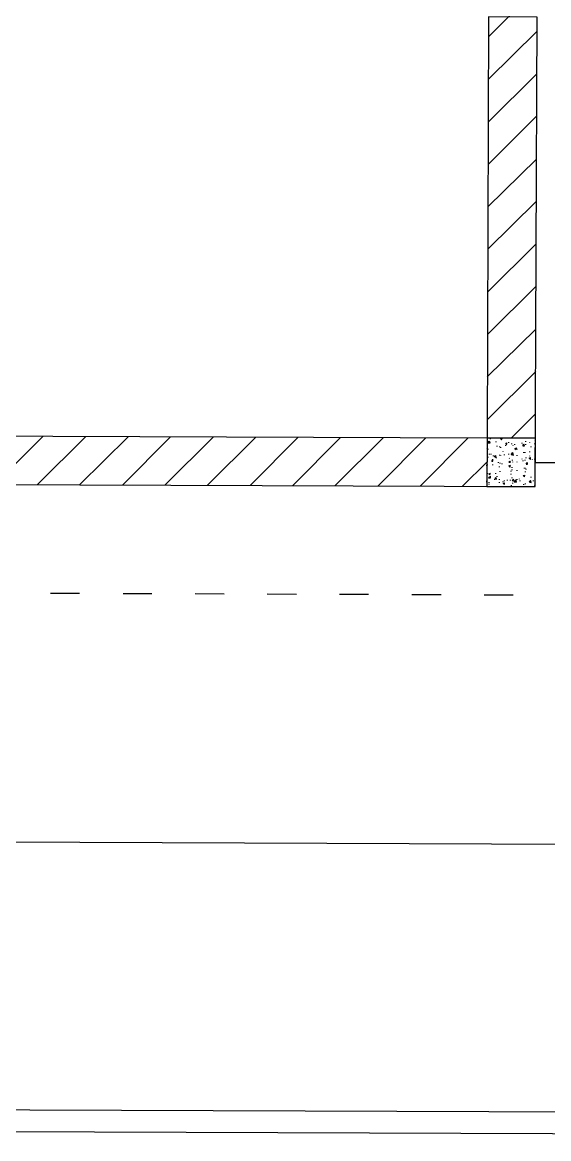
# Model space of a CAD drawing. Header units: millimetres. Extents: x -125 to 146, y -26 to 163.
# Drawn here: x 17.7 to 54.6, y -26.5 to 51.7 of the extents above; entities that cross this region are included whole.
import ezdxf
from ezdxf.xclip import XClip

# ---------------------------------------------------------------- set-up
doc = ezdxf.new("R2010")
doc.units = ezdxf.units.MM
doc.header["$MEASUREMENT"] = 0
doc.header["$XCLIPFRAME"] = 0
doc.layers.get('0').update_dxf_attribs({"color": 255, "linetype": 'CONTINUOUS'})

# ---------------------------------------------------------------- blocks, each defined once
blk = doc.blocks.new('MF3276_2')
at = {"color": 7, "linetype": 'Continuous', "lineweight": 25, "true_color": 0x000007}
blk.add_lwpolyline([(11.099, 269.319), (11.099, -7.784), (199.197, -7.784), (199.197, 269.319)], close=True, dxfattribs=at)

msp = doc.modelspace()

# ---------------------------------------------------------------- linework, layer by layer
at = {"color": 7, "linetype": 'Continuous', "lineweight": 30, "true_color": 0x000007}
for p, q in [((50.34, 47.746), (53.744, 51.083)), ((50.329, 44.735), (53.733, 48.114)), ((50.318, 41.766), (53.722, 45.146)), ((50.307, 38.798), (53.711, 42.135)), ((50.296, 35.829), (53.7, 39.166)), ((50.285, 32.818), (53.689, 36.198)), ((50.274, 29.85), (53.678, 33.232)), ((50.263, 26.884), (53.667, 30.221)), ((50.251, 23.873), (53.656, 27.252)), ((51.943, 22.594), (53.645, 24.283)), ((15.778, 19.336), (19.137, 22.715)), ((18.744, 19.325), (22.148, 22.704)), ((21.71, 19.314), (25.114, 22.693)), ((24.721, 19.302), (28.08, 22.682)), ((27.687, 19.292), (31.091, 22.671)), ((30.653, 19.281), (34.057, 22.66)), ((33.663, 19.269), (37.023, 22.649)), ((36.629, 19.258), (39.992, 22.638)), ((39.595, 19.247), (43, 22.627)), ((42.606, 19.236), (45.966, 22.616)), ((45.572, 19.225), (48.934, 22.605)), ((48.538, 19.214), (50.24, 20.904))]:
    msp.add_line(p, q, dxfattribs=at)
at = {"color": 1, "linetype": 'Continuous', "lineweight": 30, "true_color": 0x000001}
for p, q in [((50.33, 22.261), (50.415, 22.388)), ((50.33, 22.261), (50.457, 22.261)), ((50.373, 22.346), (50.373, 22.388)), ((50.457, 22.261), (50.415, 22.388)), ((50.5, 22.514), (50.501, 22.557)), ((50.881, 22.301), (50.881, 22.344)), ((50.964, 22.005), (50.964, 22.047)), ((51.136, 21.962), (51.136, 22.004)), ((51.181, 22.554), (51.308, 22.596)), ((51.181, 22.554), (51.265, 22.469)), ((51.221, 21.919), (51.221, 21.961)), ((51.265, 22.469), (51.308, 22.596)), ((51.265, 22.469), (51.265, 22.512)), ((51.56, 22.172), (51.645, 22.256)), ((51.56, 22.172), (51.645, 22.172)), ((51.56, 22.045), (51.56, 22.087)), ((51.645, 22.172), (51.645, 22.256)), ((51.772, 22.256), (51.772, 22.298)), ((51.983, 22.17), (51.984, 22.213)), ((52.068, 22.043), (52.068, 22.085)), ((52.194, 21.873), (52.321, 21.915)), ((52.195, 22.127), (52.195, 22.17)), ((52.278, 21.786), (52.321, 21.915)), ((52.703, 22.21), (52.703, 22.252)), ((52.745, 22.04), (52.83, 22.167)), ((52.745, 22.04), (52.872, 22.04)), ((52.872, 22.04), (52.83, 22.167)), ((52.957, 22.124), (52.957, 22.167)), ((52.958, 22.336), (52.958, 22.378)), ((53.256, 22.25), (53.257, 22.293)), ((53.34, 21.954), (53.34, 21.996)), ((53.595, 22.164), (53.595, 22.207)), ((53.596, 22.376), (53.638, 22.418)), ((53.596, 22.376), (53.638, 22.376)), ((50.243, 21.708), (50.286, 21.708)), ((50.244, 21.838), (50.286, 21.88)), ((50.286, 21.708), (50.286, 21.88)), ((50.326, 21.242), (50.327, 21.285)), ((50.328, 21.793), (50.329, 21.838)), ((50.412, 21.454), (50.412, 21.496)), ((50.539, 21.453), (50.539, 21.496)), ((50.708, 21.326), (50.708, 21.368)), ((50.75, 21.326), (50.877, 21.367)), ((50.75, 21.326), (50.834, 21.241)), ((50.834, 21.241), (50.877, 21.367)), ((50.919, 21.198), (50.919, 21.24)), ((51.134, 21.366), (51.134, 21.409)), ((51.218, 21.366), (51.219, 21.408)), ((51.389, 21.62), (51.389, 21.662)), ((51.473, 21.408), (51.473, 21.45)), ((51.769, 21.449), (51.769, 21.491)), ((51.81, 21.152), (51.811, 21.195)), ((51.938, 21.448), (52.066, 21.575)), ((51.938, 21.448), (52.108, 21.405)), ((52.108, 21.405), (52.066, 21.575)), ((52.066, 21.49), (52.066, 21.532)), ((52.194, 21.873), (52.278, 21.786)), ((52.361, 21.362), (52.362, 21.404)), ((52.363, 21.785), (52.363, 21.83)), ((52.699, 21.107), (52.699, 21.149)), ((52.828, 21.572), (52.828, 21.614)), ((52.913, 21.572), (52.913, 21.614)), ((52.996, 21.19), (52.996, 21.233)), ((53.21, 21.189), (53.295, 21.231)), ((53.21, 21.189), (53.295, 21.104)), ((53.253, 21.316), (53.253, 21.359)), ((53.254, 21.613), (53.254, 21.655)), ((53.295, 21.104), (53.295, 21.231)), ((53.591, 21.103), (53.591, 21.146)), ((50.24, 20.65), (50.24, 20.692)), ((50.282, 20.692), (50.282, 20.735)), ((50.579, 20.988), (50.665, 21.114)), ((50.579, 20.988), (50.664, 20.987)), ((50.663, 20.691), (50.663, 20.733)), ((50.664, 20.987), (50.665, 21.114)), ((51.047, 20.859), (51.047, 20.901)), ((51.131, 20.562), (51.131, 20.604)), ((51.174, 20.816), (51.174, 20.858)), ((51.301, 20.773), (51.301, 20.816)), ((51.766, 20.644), (51.893, 20.686)), ((51.766, 20.644), (51.851, 20.559)), ((51.767, 20.898), (51.852, 20.983)), ((51.767, 20.898), (51.894, 20.898)), ((51.851, 20.559), (51.893, 20.686)), ((51.894, 20.898), (51.852, 20.983)), ((52.019, 20.347), (52.019, 20.39)), ((52.02, 20.517), (52.02, 20.559)), ((52.022, 21.025), (52.022, 21.067)), ((52.063, 20.897), (52.064, 20.94)), ((52.358, 20.304), (52.358, 20.346)), ((52.36, 20.896), (52.36, 20.939)), ((52.783, 20.979), (52.784, 21.022)), ((52.866, 20.471), (52.866, 20.513)), ((52.909, 20.471), (52.909, 20.513)), ((52.911, 21.021), (52.911, 21.064)), ((52.993, 20.386), (52.993, 20.428)), ((52.994, 20.767), (53.079, 20.894)), ((52.994, 20.767), (53.079, 20.767)), ((53.079, 20.767), (53.079, 20.894)), ((53.421, 21.062), (53.422, 21.104)), ((50.235, 19.547), (50.236, 19.589)), ((50.28, 20.097), (50.28, 20.139)), ((50.363, 19.8), (50.491, 19.927)), ((50.363, 19.8), (50.49, 19.8)), ((50.364, 20.097), (50.492, 20.139)), ((50.364, 20.097), (50.449, 20.054)), ((50.449, 20.054), (50.492, 20.139)), ((50.49, 19.8), (50.491, 19.927)), ((50.786, 19.672), (50.786, 19.714)), ((50.787, 19.756), (50.872, 19.841)), ((50.787, 19.756), (50.913, 19.714)), ((50.872, 20.095), (50.873, 20.137)), ((50.913, 19.714), (50.872, 19.841)), ((50.956, 19.883), (50.957, 19.925)), ((51.128, 19.67), (51.128, 19.713)), ((51.172, 20.223), (51.172, 20.266)), ((51.466, 19.585), (51.466, 19.627)), ((51.678, 19.626), (51.678, 19.668)), ((51.889, 19.625), (51.89, 19.668)), ((51.933, 20.049), (51.933, 20.091)), ((51.934, 20.263), (51.934, 20.305)), ((52.016, 19.625), (52.101, 19.709)), ((52.016, 19.625), (52.101, 19.625)), ((52.017, 19.794), (52.017, 19.837)), ((52.101, 19.625), (52.101, 19.709)), ((52.143, 19.54), (52.271, 19.666)), ((52.312, 19.497), (52.271, 19.666)), ((52.355, 19.666), (52.355, 19.708)), ((52.525, 19.708), (52.525, 19.75)), ((52.567, 19.581), (52.567, 19.623)), ((52.78, 19.961), (52.907, 20.003)), ((52.78, 19.961), (52.864, 19.876)), ((52.864, 19.876), (52.907, 20.003)), ((52.864, 19.876), (52.864, 19.918)), ((52.95, 20.217), (52.95, 20.259)), ((53.204, 19.536), (53.289, 19.62)), ((53.331, 19.493), (53.289, 19.62)), ((53.332, 19.832), (53.332, 19.874)), ((53.501, 19.577), (53.501, 19.619)), ((53.629, 19.873), (53.629, 19.915)), ((50.235, 19.504), (50.235, 19.547)), ((50.404, 19.461), (50.405, 19.504)), ((50.404, 19.334), (50.404, 19.377)), ((51.127, 19.459), (51.127, 19.501)), ((51.381, 19.5), (51.381, 19.543)), ((51.381, 19.416), (51.465, 19.458)), ((51.381, 19.416), (51.465, 19.373)), ((51.465, 19.373), (51.465, 19.458)), ((51.973, 19.244), (51.973, 19.286)), ((52.058, 19.413), (52.058, 19.455)), ((52.143, 19.54), (52.312, 19.497)), ((52.82, 19.326), (52.82, 19.368)), ((52.947, 19.367), (52.947, 19.41)), ((53.204, 19.536), (53.331, 19.493)), ((53.584, 19.238), (53.584, 19.28))]:
    msp.add_line(p, q, dxfattribs=at)
at = {"color": 7, "linetype": 'Continuous', "lineweight": 25, "true_color": 0x000007}
for p, q in [((53.632, 20.892), (69.483, 20.833)), ((60.103, -5.89), (-13.773, -5.617))]:
    msp.add_line(p, q, dxfattribs=at)
at = {"color": 30, "linetype": 'Continuous', "lineweight": 30, "true_color": 0x00001e}
for p, q in [((19.689, 11.73), (21.724, 11.723)), ((24.777, 11.711), (26.769, 11.704)), ((29.82, 11.693), (31.855, 11.685)), ((34.863, 11.674), (36.898, 11.666)), ((39.909, 11.655), (41.941, 11.648)), ((44.994, 11.637), (47.028, 11.629)), ((50.037, 11.618), (52.071, 11.61))]:
    msp.add_line(p, q, dxfattribs=at)
at = {"color": 7, "linetype": 'Continuous', "lineweight": 25, "true_color": 0x000007}
msp.add_lwpolyline([(89.624, 160.306), (-122.507, 161.09), (-123.192, -23.953), (88.939, -24.737)], dxfattribs=at)
at = {"color": 7, "linetype": 'Continuous', "lineweight": 30, "true_color": 0x000007}
msp.add_lwpolyline([(53.755, 54.091), (51.756, 52.106), (50.351, 50.712)], dxfattribs=at)
msp.add_lwpolyline([(-92.899, 52.641), (-93.021, 19.738), (53.626, 19.196), (53.748, 52.099), (50.356, 52.111), (50.247, 22.6), (-89.619, 23.117), (-89.51, 52.629)], close=True, dxfattribs=at)
at = {"color": 1, "linetype": 'Continuous', "lineweight": 30, "true_color": 0x000001}
msp.add_lwpolyline([(50.234, 19.208), (53.626, 19.196), (53.639, 22.588), (50.247, 22.6)], close=True, dxfattribs=at)

# ---------------------------------------------------------------- block references
at = {"color": 7, "true_color": 0xffffff}
ref = msp.add_blockref('MF3276_2', (144.555, -37.569), dxfattribs=dict(at, rotation=89.78812348408282))
XClip(ref).set_block_clipping_path([(10.921999677, 269.4940003633), (199.4323359172, 269.4940003633), (199.4314651163, -0.2354814323), (10.921999677, 0)])

doc.saveas('drawing.dxf')
